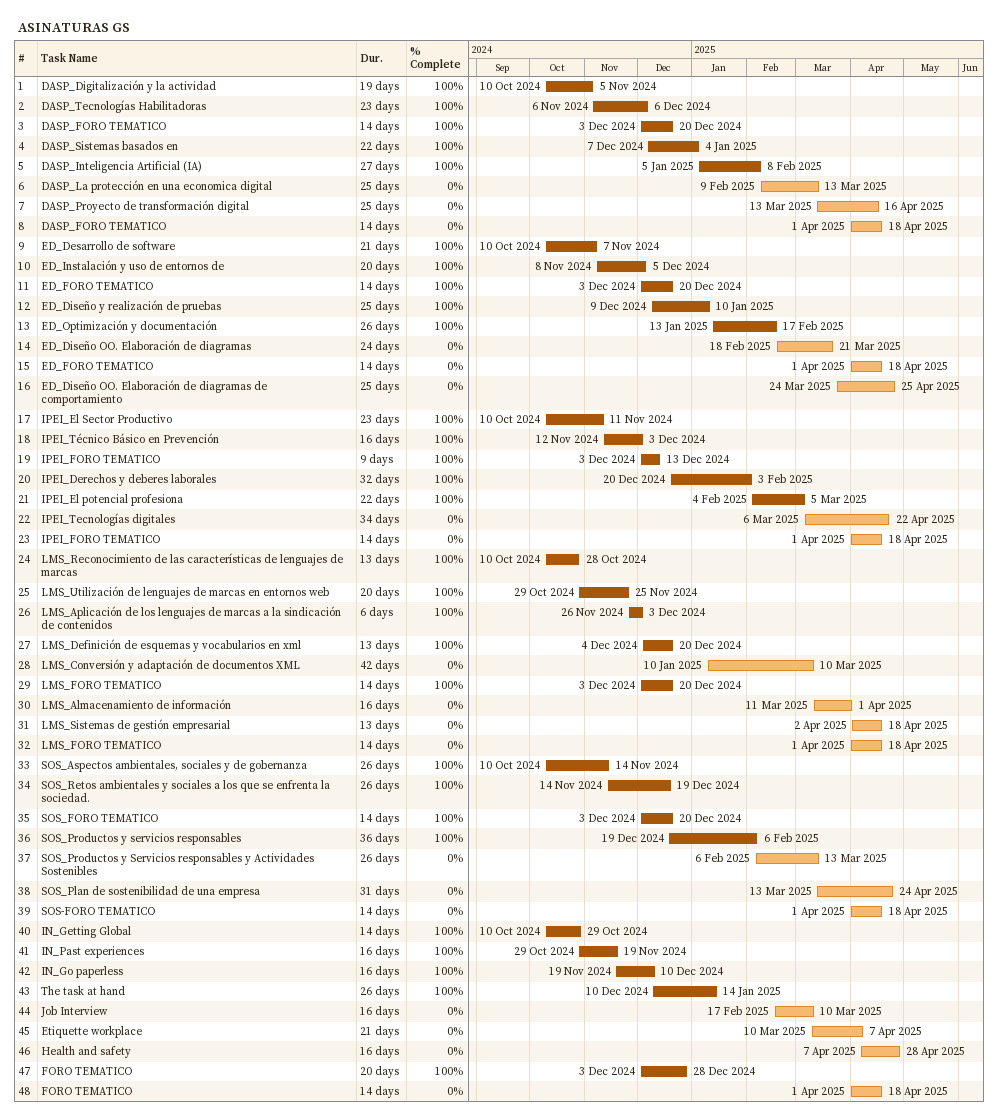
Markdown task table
ASINATURAS GS

| ID | Task | Duration | Start | Finish | % complete |
|---|---|---|---|---|---|
| 1 | DASP_Digitalización y la actividad | 19d | 2024-10-10 | 2024-11-05 | 100 |
| 2 | DASP_Tecnologías Habilitadoras | 23d | 2024-11-06 | 2024-12-06 | 100 |
| 3 | DASP_FORO TEMATICO | 14d | 2024-12-03 | 2024-12-20 | 100 |
| 4 | DASP_Sistemas basados en | 22d | 2024-12-07 | 2025-01-04 | 100 |
| 5 | DASP_Inteligencia Artificial (IA) | 27d | 2025-01-05 | 2025-02-08 | 100 |
| 6 | DASP_La protección en una economica digital | 25d | 2025-02-09 | 2025-03-13 | 0 |
| 7 | DASP_Proyecto de transformación digital | 25d | 2025-03-13 | 2025-04-16 | 0 |
| 8 | DASP_FORO TEMATICO | 14d | 2025-04-01 | 2025-04-18 | 0 |
| 9 | ED_Desarrollo de software | 21d | 2024-10-10 | 2024-11-07 | 100 |
| 10 | ED_Instalación y uso de entornos de | 20d | 2024-11-08 | 2024-12-05 | 100 |
| 11 | ED_FORO TEMATICO | 14d | 2024-12-03 | 2024-12-20 | 100 |
| 12 | ED_Diseño y realización de pruebas | 25d | 2024-12-09 | 2025-01-10 | 100 |
| 13 | ED_Optimización y documentación | 26d | 2025-01-13 | 2025-02-17 | 100 |
| 14 | ED_Diseño OO. Elaboración de diagramas | 24d | 2025-02-18 | 2025-03-21 | 0 |
| 15 | ED_FORO TEMATICO | 14d | 2025-04-01 | 2025-04-18 | 0 |
| 16 | ED_Diseño OO. Elaboración de diagramas de comportamiento | 25d | 2025-03-24 | 2025-04-25 | 0 |
| 17 | IPEI_El Sector Productivo | 23d | 2024-10-10 | 2024-11-11 | 100 |
| 18 | IPEI_Técnico Básico en Prevención | 16d | 2024-11-12 | 2024-12-03 | 100 |
| 19 | IPEI_FORO TEMATICO | 9d | 2024-12-03 | 2024-12-13 | 100 |
| 20 | IPEI_Derechos y deberes laborales | 32d | 2024-12-20 | 2025-02-03 | 100 |
| 21 | IPEI_El potencial profesiona | 22d | 2025-02-04 | 2025-03-05 | 100 |
| 22 | IPEI_Tecnologías digitales | 34d | 2025-03-06 | 2025-04-22 | 0 |
| 23 | IPEI_FORO TEMATICO | 14d | 2025-04-01 | 2025-04-18 | 0 |
| 24 | LMS_Reconocimiento de las características de lenguajes de marcas | 13d | 2024-10-10 | 2024-10-28 | 100 |
| 25 | LMS_Utilización de lenguajes de marcas en entornos web | 20d | 2024-10-29 | 2024-11-25 | 100 |
| 26 | LMS_Aplicación de los lenguajes de marcas a la sindicación de contenidos | 6d | 2024-11-26 | 2024-12-03 | 100 |
| 27 | LMS_Definición de esquemas y vocabularios en xml | 13d | 2024-12-04 | 2024-12-20 | 100 |
| 28 | LMS_Conversión y adaptación de documentos XML | 42d | 2025-01-10 | 2025-03-10 | 0 |
| 29 | LMS_FORO TEMATICO | 14d | 2024-12-03 | 2024-12-20 | 100 |
| 30 | LMS_Almacenamiento de información | 16d | 2025-03-11 | 2025-04-01 | 0 |
| 31 | LMS_Sistemas de gestión empresarial | 13d | 2025-04-02 | 2025-04-18 | 0 |
| 32 | LMS_FORO TEMATICO | 14d | 2025-04-01 | 2025-04-18 | 0 |
| 33 | SOS_Aspectos ambientales, sociales y de gobernanza | 26d | 2024-10-10 | 2024-11-14 | 100 |
| 34 | SOS_Retos ambientales y sociales a los que se enfrenta la sociedad. | 26d | 2024-11-14 | 2024-12-19 | 100 |
| 35 | SOS_FORO TEMATICO | 14d | 2024-12-03 | 2024-12-20 | 100 |
| 36 | SOS_Productos y servicios responsables | 36d | 2024-12-19 | 2025-02-06 | 100 |
| 37 | SOS_Productos y Servicios responsables y Actividades Sostenibles | 26d | 2025-02-06 | 2025-03-13 | 0 |
| 38 | SOS_Plan de sostenibilidad de una empresa | 31d | 2025-03-13 | 2025-04-24 | 0 |
| 39 | SOS-FORO TEMATICO | 14d | 2025-04-01 | 2025-04-18 | 0 |
| 40 | IN_Getting Global | 14d | 2024-10-10 | 2024-10-29 | 100 |
| 41 | IN_Past experiences | 16d | 2024-10-29 | 2024-11-19 | 100 |
| 42 | IN_Go paperless | 16d | 2024-11-19 | 2024-12-10 | 100 |
| 43 | The task at hand | 26d | 2024-12-10 | 2025-01-14 | 100 |
| 44 | Job Interview | 16d | 2025-02-17 | 2025-03-10 | 0 |
| 45 | Etiquette workplace | 21d | 2025-03-10 | 2025-04-07 | 0 |
| 46 | Health and safety | 16d | 2025-04-07 | 2025-04-28 | 0 |
| 47 | FORO TEMATICO | 20d | 2024-12-03 | 2024-12-28 | 100 |
| 48 | FORO TEMATICO | 14d | 2025-04-01 | 2025-04-18 | 0 |
